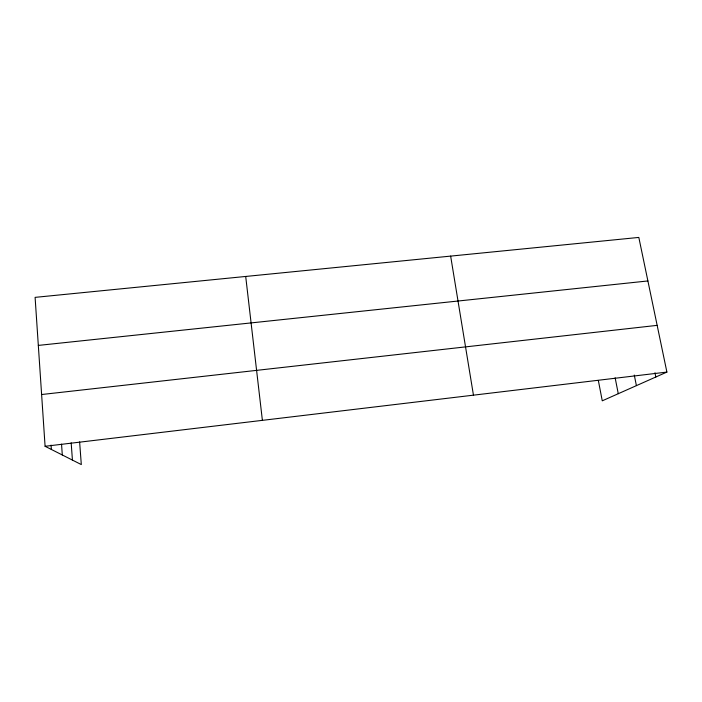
<?xml version="1.0" encoding="UTF-8"?>
<svg xmlns="http://www.w3.org/2000/svg" width="702" height="702" viewBox="0 0 702 702"><rect width="100%" height="100%" fill="white"/><g stroke="black" fill="none" stroke-linecap="round" stroke-linejoin="round"><path stroke-width="1.05" d="M79.616 441.891L81.309 464.575L45.086 446.288L35.1 297.367L638.82 237.425L666.9 372.078L602.263 400.824L598.341 380.466M45.086 446.288L666.9 372.078M41.62 394.524L657.16 325.359M38.32 345.41L647.902 280.949M654.966 372.762L655.835 377M634.275 375.061L636.407 385.644M615.136 377.781L618.269 393.708M450.649 256.107L473.455 395.165M245.7 276.456L262.39 420.349M71.174 442.83L72.429 460.1M61.539 444.138L62.302 454.984M51.062 445.077L51.36 449.456"/></g></svg>
